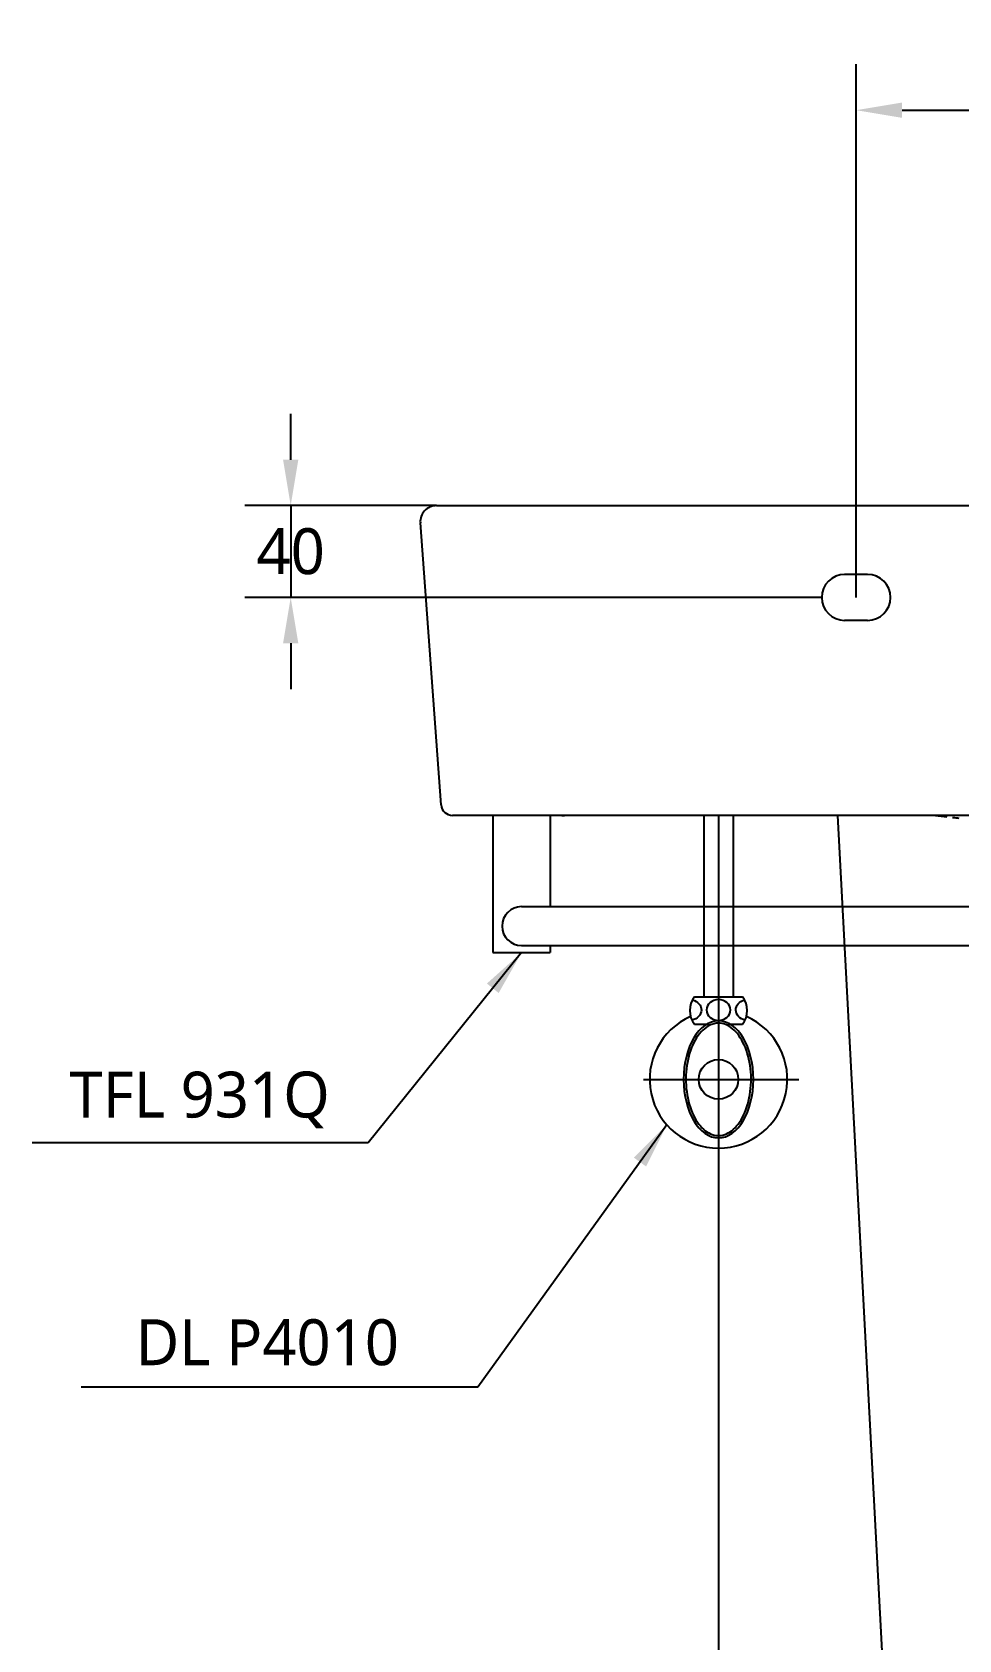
# Model space of a CAD drawing. Extents: x 0 to 6861, y 0 to 2100.
# Drawn here: x 751 to 1155, y 431 to 1132 of the extents above; entities that cross this region are included whole.
import ezdxf

# ---------------------------------------------------------------- set-up
doc = ezdxf.new("R2010")
doc.units = 0
doc.header["$LTSCALE"] = 20
doc.header["$MEASUREMENT"] = 0
doc.linetypes.add('HIDDEN', pattern=[0.375, 0.25, -0.125])
doc.layers.get('DEFPOINTS').update_dxf_attribs({"linetype": 'CONTINUOUS'})
for name, color, linetype in [('1', 1, 'CONTINUOUS'), ('6', 6, 'CONTINUOUS'), ('7', 7, 'CONTINUOUS')]:
    doc.layers.add(name, color=color, linetype=linetype)
doc.styles.get("Standard").update_dxf_attribs({"font": 'NanumGothic.ttf'})
doc.dimstyles.get("Standard").update_dxf_attribs({"dimtxt": 2.5, "dimasz": 2, "dimexe": 2, "dimexo": 1, "dimgap": 1.5, "dimtad": 1, "dimdec": 0, "dimlfac": 10, "dimrnd": 0.5, "dimzin": 0, "dimdsep": 46, "dimtxsty": 'Standard', "dimcen": 0, "dimclrt": 2, "dimadec": 0, "dimazin": 0, "dimtfac": 1, "dimtdec": 0, "dimtmove": 0, "dimatfit": 3, "dimfxl": 1, "dimtolj": 1, "dimtzin": 0, "dimarcsym": 0})

# ---------------------------------------------------------------- blocks, each defined once
blk = doc.blocks.new('*D4')
at = {"layer": '1', "color": 3, "lineweight": -2, "transparency": 16777216}
for p, q in [((1110, 885.42), (1110, 1117.72)), ((1290, 885.9), (1290, 1117.72)), ((1130, 1097.72), (1270, 1097.72))]:
    blk.add_line(p, q, dxfattribs=at)
at = {"layer": '1', "color": 3, "transparency": 16777216}
for points in [[(1130, 1101.05), (1130, 1094.38), (1110, 1097.72)], [(1270, 1101.05), (1270, 1094.38), (1290, 1097.72)]]:
    blk.add_solid(points, dxfattribs=at)
at = {"layer": 'DEFPOINTS', "color": 0, "transparency": 16777216}
for p in [(1290, 1097.72), (1110, 885.42), (1290, 885.9)]:
    blk.add_point(p, dxfattribs=at)
at = {"layer": '1', "color": 2, "transparency": 16777216, "insert": (1200, 1118.6), "char_height": 20, "attachment_point": 5}
blk.add_mtext('\\A1;180', dxfattribs=at)
blk = doc.blocks.new('*D5')
at = {"layer": '1', "color": 3, "lineweight": -2, "transparency": 16777216}
for p, q in [((1050, 640.76), (1050, 380.28)), ((1350, 640.76), (1350, 380.28)), ((1330, 400.28), (1070, 400.28))]:
    blk.add_line(p, q, dxfattribs=at)
at = {"layer": '1', "color": 3, "transparency": 16777216}
for points in [[(1070, 403.61), (1070, 396.95), (1050, 400.28)], [(1330, 403.61), (1330, 396.95), (1350, 400.28)]]:
    blk.add_solid(points, dxfattribs=at)
at = {"layer": 'DEFPOINTS', "color": 0, "transparency": 16777216}
for p in [(1050, 640.76), (1350, 640.76), (1050, 400.28)]:
    blk.add_point(p, dxfattribs=at)
at = {"layer": '1', "color": 2, "transparency": 16777216, "insert": (1200, 421.18), "char_height": 20, "attachment_point": 5}
blk.add_mtext('\\A1;300', dxfattribs=at)
blk = doc.blocks.new('*D16')
at = {"layer": '1', "color": 3, "lineweight": -2, "transparency": 16777216}
for p, q in [((863.51, 945.42), (863.51, 965.42)), ((927, 925.42), (843.51, 925.42)), ((863.51, 925.42), (863.51, 885.42)), ((1095, 885.42), (843.51, 885.42)), ((863.51, 865.42), (863.51, 845.42))]:
    blk.add_line(p, q, dxfattribs=at)
at = {"layer": '1', "color": 3, "transparency": 16777216}
for points in [[(860.17, 945.42), (866.84, 945.42), (863.51, 925.42)], [(860.17, 865.42), (866.84, 865.42), (863.51, 885.42)]]:
    blk.add_solid(points, dxfattribs=at)
at = {"layer": 'DEFPOINTS', "color": 0, "transparency": 16777216}
for p in [(927, 925.42), (863.51, 885.42), (1095, 885.42)]:
    blk.add_point(p, dxfattribs=at)
at = {"layer": '1', "color": 2, "transparency": 16777216, "insert": (863.51, 905.42), "char_height": 20, "attachment_point": 5}
blk.add_mtext('\\A1;40', dxfattribs=at)

msp = doc.modelspace()

# ---------------------------------------------------------------- linework, layer by layer
at = {"layer": '1', "color": 7}
for p, q in [((951.66394, 790.423, -9.25406), (951.66394, 730.68731, -9.25406)), ((976.66394, 790.423, -9.25406), (976.66394, 750.68731, -9.25406)), ((964.16394, 750.68731, -9.25406), (1435.98557, 750.68731, -9.25406)), ((951.66394, 730.68731, -9.25406), (976.66394, 730.68731, -9.25406)), ((964.16394, 733.68731, -9.25406), (1435.98557, 733.68731, -9.25406)), ((976.66394, 733.68731, -9.25406), (976.66394, 730.68731, -9.25406))]:
    msp.add_line(p, q, dxfattribs=at)
msp.add_arc((964.16394, 742.18731, -9.25406), 8.5, 90, 270, dxfattribs=at)
at = {"layer": '6'}
for p, q in [((1043.65, 790.42289), (1043.65, 711.42301)), ((1050, 790.42289), (1050, 640.76448)), ((1056.35, 790.42289), (1056.35, 711.42301)), ((1039.5, 711.42301), (1043.65, 711.42301)), ((1043.65, 711.42301), (1060.5, 711.42301)), ((1039.5, 699.42301), (1044.8598, 699.42301)), ((1055.1402, 699.42301), (1060.5, 699.42301)), ((1017.37343, 675.42301), (1084.96913, 675.42301))]:
    msp.add_line(p, q, dxfattribs=at)
msp.add_circle((1050, 675.42301), 8.61509, dxfattribs=at)
for centre, radius, start, end in [((1047.5, 705.42301), 10, 143.13010235, 216.86989765), ((1052.5, 705.42301), 10, 323.13010235, 36.86989765), ((1050, 675.42301), 30, 113.91725115, 66.08274885)]:
    msp.add_arc(centre, radius, start, end, dxfattribs=at)
at = {"layer": '6', "extrusion": (0, 0, -1)}
for centre, major_axis, start_param, end_param in [((1037.31733, 705.65059), (-5.22946, 0), 1.82411945, 4.498970222), ((1062.77326, 705.65059), (5.22946, 0), 1.800504354, 4.443057795)]:
    msp.add_ellipse(centre, major_axis=major_axis, ratio=0.866391406, start_param=start_param, end_param=end_param, dxfattribs=at)
for centre, major_axis, ratio in [((1050, 705.65059), (-5.22946, 0), 0.866391406), ((1050, 675.42301), (0, 25.5), 0.596528766)]:
    msp.add_ellipse(centre, major_axis=major_axis, ratio=ratio, dxfattribs=at)
at = {"layer": '6'}
msp.add_open_spline([(1050, 699.92301), (1052.08039, 699.92301), (1054.18014, 699.1139), (1058.07637, 695.86885), (1059.84859, 693.42872), (1062.57444, 687.40001), (1063.52611, 683.8206), (1064.37651, 676.30546), (1064.27519, 672.37573), (1063.04329, 665.01831), (1061.9128, 661.59678), (1058.90038, 656.00756), (1057.0225, 653.85033), (1053.01736, 651.208), (1050.91184, 650.70641), (1046.75634, 651.30821), (1044.67459, 652.43107), (1040.92338, 656.26306), (1039.27465, 658.96717), (1036.86026, 665.38854), (1036.09549, 669.09779), (1035.63382, 676.71222), (1035.93696, 680.61149), (1037.5398, 687.7539), (1038.83936, 690.99062), (1042.11025, 696.0974), (1044.07398, 697.95616), (1047.39169, 699.60833), (1048.69721, 699.92301), (1050, 699.92301)], degree=3, knots=[0, 0, 0, 0, 0.461109739, 0.461109739, 0.922219478, 0.922219478, 1.383329216, 1.383329216, 1.844438955, 1.844438955, 2.305548694, 2.305548694, 2.766658433, 2.766658433, 3.227768172, 3.227768172, 3.688877911, 3.688877911, 4.149987649, 4.149987649, 4.611097388, 4.611097388, 5.072207127, 5.072207127, 5.533316866, 5.533316866, 5.994426605, 5.994426605, 6.283185307, 6.283185307, 6.283185307, 6.283185307], dxfattribs=at)
at = {"layer": '7'}
for p, q in [((926.99955, 925.42301), (1200, 925.42301)), ((1115, 895.42309), (1105, 895.42309)), ((1115, 875.42309), (1105, 875.42309)), ((1101.87019, 790.42296, -9.25406), (1135.00019, 165.42301, -45.098))]:
    msp.add_line(p, q, dxfattribs=at)
at = {"layer": '7', "extrusion": (0, 1, 0)}
for p, q in [((929.072, 795.04436, -8.91847), (920.0222, 917.86032)), ((1200.00018, 790.42293, -9.25406), (934.05855, 790.42301, -9.25406)), ((981.77667, 790.42299, -9.25406), (981.93653, 790.42299, -9.25406)), ((982.15604, 790.60226, -9.25406), (981.93653, 790.42299, -9.25406)), ((982.14011, 790.42299, -9.25406), (981.93653, 790.42299, -9.25406))]:
    msp.add_line(p, q, dxfattribs=at)
at = {"layer": '7'}
for centre, radius, start, end in [((926.99955, 918.42301), 7, 89.99998374, 184.61064921), ((1105, 885.42309), 10, 90, 270), ((1115, 885.42309), 10, 270, 90)]:
    msp.add_arc(centre, radius, start, end, dxfattribs=at)
at = {"layer": '7', "extrusion": (-2.03217e-08, -0.072426, 0.997374)}
msp.add_arc((934.05833, 792.67723, -66.47682), 5, 184.20326237, 270, dxfattribs=at)
at = {"layer": '7', "linetype": 'HIDDEN'}
msp.add_arc((1231.53001, 1515.72825), 730.5014, 263.16208631, 263.96941389, dxfattribs=at)
at = {"layer": '7'}
msp.add_open_spline([(981.708, 790.42299, -9.25406), (982.42077, 790.42299, -9.25406), (982.83385, 790.42299, -9.25406), (982.95155, 790.42299, -9.25406), (982.70574, 790.42299, -9.25406), (982.14011, 790.42299, -9.25406)], degree=3, knots=[0, 0, 0, 0, 0.509143811, 0.509143811, 1, 1, 1, 1], dxfattribs=at)
for points in [[(981.77667, 790.42299, -9.25406), (981.83207, 790.42299, -9.25406), (981.8855, 790.42299, -9.25406), (981.93653, 790.42299, -9.25406)], [(981.96686, 790.44776, -9.25406), (982.03324, 790.50197, -9.25406), (982.09629, 790.55347, -9.25406), (982.15604, 790.60226, -9.25406)], [(982.14011, 790.42299, -9.25406), (982.14542, 790.48275, -9.25406), (982.15073, 790.54251, -9.25406), (982.15604, 790.60226, -9.25406)]]:
    msp.add_open_spline(points, degree=3, dxfattribs=at)

# ---------------------------------------------------------------- texts
at = {"layer": '1', "color": 2, "char_height": 20, "attachment_point": 5}
for s, insert in [('TFL 931Q', (823.82892, 666.40562, -9.25406)), ('DL P4010', (853.33305, 560.72702, -9.25406))]:
    msp.add_mtext(s, dxfattribs=dict(at, insert=insert))

# ---------------------------------------------------------------- dimensions: what is measured, and where the dimension line sits
at = {"layer": '1'}
for base, p1, p2, picture, middle in [((1290, 1097.71518), (1110, 885.42492), (1290, 885.89816), '*D4', (1200, 1118.60216)), ((1050, 400.27889), (1350, 640.76448), (1050, 640.76448), '*D5', (1200, 421.18018))]:
    dim = msp.add_linear_dim(base=base, p1=p1, p2=p2, dimstyle='Standard', override={"dimtxt": 20, "dimasz": 20, "dimexe": 20, "dimexo": 0, "dimgap": 10, "dimdec": 4, "dimlfac": 1, "dimzin": 8, "dimclrd": 3, "dimclre": 3, "dimtdec": 4}, dxfattribs=at)
    dim.commit()
    dim.dimension.update_dxf_attribs({"geometry": picture, "text_midpoint": middle})
dim = msp.add_linear_dim(base=(863.50623, 885.42309), p1=(926.99955, 925.42301), p2=(1095, 885.42309), angle=90, dimstyle='Standard', override={"dimtxt": 20, "dimasz": 20, "dimexe": 20, "dimexo": 0, "dimgap": 10, "dimtih": 1, "dimtoh": 1, "dimlfac": 1, "dimzin": 8, "dimclrd": 3, "dimclre": 3}, dxfattribs=at)
dim.commit()
dim.dimension.update_dxf_attribs({"geometry": '*D16', "text_midpoint": (863.50623, 905.42305), "dimtype": 160})

# ---------------------------------------------------------------- leaders
for points in [[(964.16394, 730.68731, -9.25406), (897.27075, 647.70636, -9.25406), (750.79307, 647.70636, -9.25406)], [(1027.48027, 655.60227), (945.12713, 541.34045), (772.10819, 541.34045)]]:
    msp.add_leader(points, dimstyle='Standard', override={"dimtxt": 20, "dimasz": 20, "dimexe": 20, "dimexo": 0, "dimgap": 10, "dimtad": 0, "dimlfac": 1, "dimzin": 8, "dimclrd": 3, "dimclre": 3}, dxfattribs=at)

doc.saveas('drawing.dxf')
